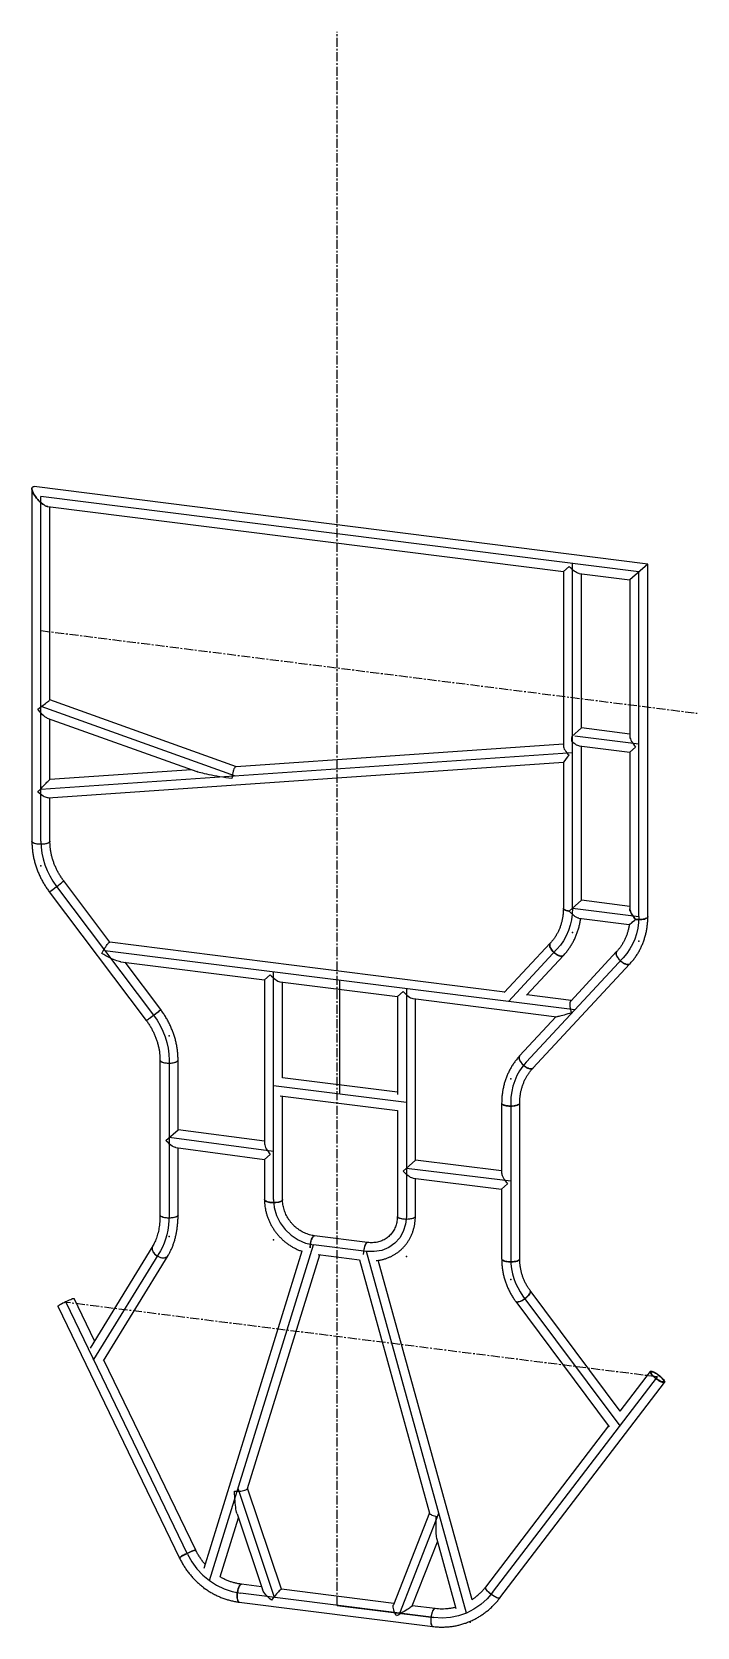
# Paper-space layout '_Dimetric' of a CAD drawing. Header units: millimetres. Extents: x -430 to 507, y -31 to 2216.
import ezdxf

# ---------------------------------------------------------------- set-up
doc = ezdxf.new("R2010")
doc.units = ezdxf.units.MM
doc.header["$PDSIZE"] = -1
doc.linetypes.add('CENTERX2', pattern=[20.32, 12.7, -2.54, 2.54, -2.54])

psp = doc.layouts.new('_Dimetric')

# ---------------------------------------------------------------- linework, layer by layer
at = {"color": 7, "linetype": 'CENTERX2'}
for p, q in [((0, 0), (0, 2215.7)), ((-417.2, 1372.7), (506.8, 1256.3)), ((450.9, 321.7), (-381.8, 426.6))]:
    psp.add_line(p, q, dxfattribs=at)
at = {"color": 7, "linetype": 'Continuous', "lineweight": 25}
for p, q in [((-429.9, 1572.5), (-429.9, 1075.9)), ((437.4, 1466.4), (-426.7, 1575.3)), ((-407.6, 1547.3), (318.5, 1455.8)), ((-404.5, 1275.1), (-404.5, 1546.9)), ((326.7, 1463), (318.5, 1455.8)), ((437.4, 1466.4), (412, 1444)), ((437.4, 969.8), (437.4, 1466.4)), ((318.5, 1455.8), (318.5, 1210.2)), ((340.7, 1453), (412, 1444)), ((343.9, 1235.5), (343.9, 1452.6)), ((412, 1444), (412, 1223.7)), ((-141.9, 1181), (-404.5, 1275.1)), ((-408.2, 1249.5), (-197.7, 1174)), ((-404.5, 1162.9), (-404.5, 1248.1)), ((330.2, 1223.5), (343.9, 1235.5)), ((412, 1226.9), (343.9, 1235.5)), ((318.5, 1212.8), (-142.2, 1181)), ((340.7, 1210.3), (412, 1201.3)), ((343.9, 992.8), (343.9, 1209.9)), ((420.2, 1208.6), (412, 1201.3)), ((412, 1201.3), (412, 981)), ((-407.1, 1137.2), (318.5, 1187.4)), ((-205, 1176.7), (-404.5, 1162.9)), ((318.5, 1187.4), (318.5, 981.6)), ((-404.5, 1075.9), (-404.5, 1137.4)), ((-320.1, 933.8), (-385.1, 1020.2)), ((-405.4, 1004.9), (-268.8, 823.6)), ((326.7, 977.6), (343.9, 992.8)), ((412, 984.2), (343.9, 992.8)), ((340.1, 967.7), (411.3, 958.7)), ((236.1, 863.7), (-320.2, 933.8)), ((300, 932.4), (235.2, 862.8)), ((-304.7, 906.3), (-102.4, 880.8)), ((-248.5, 838.9), (-298.7, 905.5)), ((266.6, 859.2), (318.6, 915.1)), ((275.5, 756.4), (412.1, 903.3)), ((393.5, 920.6), (328.8, 851)), ((-102.4, 880.8), (-94.2, 888)), ((-102.4, 880.8), (-102.4, 650.3)), ((-80.1, 878), (84.7, 857.2)), ((-77, 742.9), (-77, 877.6)), ((84.7, 857.2), (92.9, 864.4)), ((84.7, 857.2), (84.7, 719.3)), ((106.9, 854.4), (309.1, 828.9)), ((110.1, 626.7), (110.1, 854)), ((329.7, 851.9), (267.2, 859.8)), ((308.3, 829), (256.9, 773.7)), ((-249.5, 767.9), (-249.5, 549.6)), ((-224.1, 669.8), (-224.1, 767.9)), ((84.7, 722.5), (-77, 742.9)), ((-80.1, 717.7), (84.7, 696.9)), ((-77, 571.4), (-77, 717.3)), ((84.7, 696.9), (84.7, 547.8)), ((231.6, 707.2), (231.6, 608.7)), ((257, 487.9), (257, 707.2)), ((-241.3, 654.8), (-224.1, 669.8)), ((-102.4, 653.6), (-224.1, 669.8)), ((-227.3, 644.6), (-102.4, 627.9)), ((-224.1, 549.6), (-224.1, 644.2)), ((-102.4, 627.9), (-94.2, 635.1)), ((-102.4, 627.9), (-102.4, 571.4)), ((110.1, 626.7), (92.9, 611.5)), ((231.6, 611.9), (110.1, 626.7)), ((106.9, 601.5), (231.6, 586.3)), ((110.1, 547.8), (110.1, 601.1)), ((239.8, 593.6), (231.6, 586.3)), ((231.6, 586.3), (231.6, 487.9)), ((42.9, 510.9), (-32, 520.4)), ((-259.8, 506.1), (-347.8, 362.3)), ((-49.7, 498.6), (-187.9, 51.8)), ((-329, 344.4), (-238.1, 492.8)), ((-238.9, 491.8), (-238.1, 492.8)), ((-126.4, 164.6), (-24.6, 493.8)), ((-26.9, 494.1), (31.3, 486.8)), ((31.3, 486.8), (129.9, 130)), ((190, 8), (57.9, 486)), ((-341.5, 372.5), (-370.4, 432.1)), ((251.4, 428), (383, 251.6)), ((398.3, 273.6), (271.8, 443.2)), ((-393.2, 421.1), (-222, 66.7)), ((-199.1, 77.7), (-328.4, 345.3)), ((440.8, 329.4), (398.2, 273.7)), ((229, 10.4), (461, 314)), ((382.2, 252.7), (208.8, 25.8)), ((-78.6, 22.7), (-126.3, 165)), ((-164.9, 40), (-139.1, 123.4)), ((-141, 129), (-105.2, 22.3)), ((129.8, 130.5), (79.1, 0.8)), ((140.1, 93.1), (167.1, -4.5)), ((105.8, -0.6), (141.1, 89.6)), ((-106.5, 26.2), (-134.7, 29.8)), ((79.9, 2.7), (-78.6, 22.7)), ((-137.9, 4.6), (134.7, -29.8)), ((137.9, -4.6), (105.8, -0.5))]:
    psp.add_line(p, q, dxfattribs=at)
at = {"color": 7, "linetype": 'Continuous'}
for p, q in [((-417.2, 1075.9), (-417.2, 1561.3)), ((424.7, 1455.2), (-417.2, 1561.3)), ((331.2, 981.6), (331.2, 1467)), ((424.7, 969.8), (424.7, 1455.2)), ((-417.2, 1266.2), (-143.7, 1168.2)), ((424.7, 1212.5), (334.5, 1223.9)), ((-417.2, 1149.3), (331.2, 1201)), ((-395.3, 1012.5), (-258.7, 831.2)), ((331.2, 981.6), (424.7, 969.8)), ((334.5, 838.5), (-327, 921.9)), ((241, 850.3), (309.3, 923.8)), ((402.8, 912), (266.2, 765.1)), ((-89.7, 571.4), (-89.7, 892)), ((3.9, 719.9), (3.8, 880.2)), ((97.4, 868.4), (97.4, 547.8)), ((-236.8, 767.9), (-236.8, 549.6)), ((97.4, 708.1), (-89.7, 731.7)), ((244.3, 707.2), (244.3, 487.9)), ((-89.7, 639), (-236.8, 658.7)), ((97.4, 615.5), (244.3, 597.6)), ((-248.9, 499.4), (-342.9, 346)), ((-179.8, 34.8), (-33.5, 507.8)), ((41.3, 498.3), (-33.5, 507.8)), ((182, -10.8), (41.3, 498.3)), ((261.6, 435.6), (398.1, 252.6)), ((-210.6, 72.2), (-381.8, 426.6)), ((218.9, 18.1), (450.9, 321.7)), ((-88.1, 11.1), (-139.6, 164.8)), ((88.1, -11.1), (143.2, 129.8)), ((136.3, -17.2), (-136.3, 17.2)), ((0, 0), (136.3, -17.2))]:
    psp.add_line(p, q, dxfattribs=at)
at = {"color": 7, "linetype": 'Continuous', "lineweight": 25, "flags": 128}
for points in [[(-407.6, 1547.3), (-408.2, 1547.4), (-409.6, 1547.8), (-411.1, 1548.5), (-412.8, 1549.5), (-414.5, 1550.7), (-416.3, 1552.1), (-418.1, 1553.7), (-419.9, 1555.4), (-421.6, 1557.3), (-423.3, 1559.3), (-424.8, 1561.3), (-426.2, 1563.3), (-427.4, 1565.2), (-428.3, 1567.1), (-429.1, 1568.9), (-429.6, 1570.5), (-429.8, 1571.9), (-429.8, 1573.1), (-429.6, 1574), (-429, 1574.7), (-428.3, 1575.2), (-427.3, 1575.3), (-426.7, 1575.3)], [(-429, 1574.7), (-429.6, 1574), (-429.8, 1573.1), (-429.8, 1571.9), (-429.6, 1570.5), (-429.1, 1568.9), (-428.3, 1567.1), (-427.4, 1565.2), (-426.2, 1563.3), (-424.8, 1561.3), (-423.3, 1559.3), (-421.6, 1557.3), (-419.9, 1555.4), (-418.1, 1553.7), (-416.3, 1552.1), (-414.5, 1550.7), (-412.8, 1549.5), (-411.1, 1548.5), (-409.6, 1547.8), (-408.2, 1547.4), (-407.6, 1547.3)], [(340.7, 1453), (340.1, 1453.1), (338.7, 1453.5), (337.2, 1454.2), (335.6, 1455.2), (333.8, 1456.4), (332, 1457.8), (330.2, 1459.4), (328.4, 1461.2), (326.7, 1463)], [(-421.6, 1262.2), (-419.8, 1263.5), (-417.9, 1264.8), (-416, 1266.1), (-414.2, 1267.4), (-412.4, 1268.7), (-410.7, 1270), (-409.1, 1271.2), (-407.7, 1272.2), (-406.6, 1273.1), (-405.6, 1273.9), (-405, 1274.5), (-404.6, 1274.9), (-404.5, 1275.1)], [(-408.2, 1249.5), (-408.7, 1249.7), (-410, 1250.4), (-411.5, 1251.4), (-413.1, 1252.7), (-414.8, 1254.2), (-416.5, 1256), (-418.3, 1257.9), (-420, 1260), (-421.6, 1262.2)], [(340.7, 1210.3), (340.1, 1210.4), (338.7, 1210.8), (337.2, 1211.5), (335.6, 1212.5), (333.8, 1213.7), (332, 1215.1), (330.2, 1216.7)], [(412, 1223.7), (412, 1223.1), (412.3, 1221.7), (412.8, 1220.1), (413.5, 1218.3), (414.5, 1216.5), (415.7, 1214.5), (417.1, 1212.5), (418.6, 1210.5), (420.2, 1208.6)], [(318.5, 1210.2), (318.5, 1210.1), (318.6, 1208.9), (319.1, 1207.4), (319.8, 1205.8), (320.8, 1204.1), (322, 1202.3), (323.4, 1200.5), (325, 1198.8), (326.7, 1197)], [(-148.2, 1164.2), (-152.6, 1164.9), (-156.9, 1165.5), (-161.1, 1166.2), (-165.3, 1166.9), (-169.3, 1167.6), (-173.1, 1168.3), (-176.8, 1169), (-180.3, 1169.7), (-183.6, 1170.4), (-186.7, 1171), (-189.4, 1171.7), (-192, 1172.3), (-194.2, 1172.9), (-196.2, 1173.5), (-197.7, 1174)], [(-142.2, 1181), (-142.4, 1181), (-143.1, 1180.7), (-143.9, 1180), (-144.6, 1179), (-145.3, 1177.8), (-146, 1176.2), (-146.6, 1174.5), (-147.1, 1172.5), (-147.6, 1170.5), (-147.9, 1168.4), (-148.1, 1166.3), (-148.2, 1164.2)], [(-421.6, 1145.3), (-420, 1147.1), (-418.3, 1149), (-416.5, 1150.8), (-414.8, 1152.7), (-413.1, 1154.4), (-411.5, 1156.1), (-410, 1157.6), (-408.7, 1159), (-407.5, 1160.2), (-406.4, 1161.2), (-405.6, 1162), (-405, 1162.5), (-404.6, 1162.8), (-404.5, 1162.9)], [(-407.1, 1137.2), (-407.7, 1137.2), (-409.1, 1137.4), (-410.7, 1137.9), (-412.4, 1138.6), (-414.2, 1139.6), (-416, 1140.8), (-417.9, 1142.1), (-419.8, 1143.7), (-421.6, 1145.3)], [(-404.5, 1075.9), (-404.5, 1075.4), (-404.9, 1074.7), (-405.7, 1074.1), (-406.8, 1073.4), (-408.2, 1072.9), (-409.8, 1072.4), (-411.7, 1072.1), (-413.7, 1071.8), (-415.8, 1071.7), (-418, 1071.7), (-420.1, 1071.8), (-422.1, 1072), (-424, 1072.3), (-425.7, 1072.8), (-427.2, 1073.3), (-428.4, 1073.9), (-429.2, 1074.6), (-429.7, 1075.3), (-429.9, 1075.9)], [(-405.3, 1074.4), (-406.2, 1073.7), (-407.4, 1073.1), (-409, 1072.6), (-410.7, 1072.2), (-412.7, 1071.9), (-414.7, 1071.7), (-416.9, 1071.6), (-419, 1071.7), (-421.1, 1071.9), (-423.1, 1072.1), (-424.9, 1072.5), (-426.5, 1073), (-427.8, 1073.6), (-428.8, 1074.2), (-429.5, 1074.9), (-429.8, 1075.6), (-429.9, 1075.9)], [(-405.4, 1004.9), (-405.4, 1004.9), (-405.2, 1004.9), (-404.7, 1005.2), (-403.9, 1005.7), (-402.8, 1006.4), (-401.6, 1007.3), (-400.1, 1008.3), (-398.6, 1009.4), (-396.9, 1010.7), (-395.2, 1011.9), (-393.5, 1013.2), (-391.8, 1014.5), (-390.2, 1015.7), (-388.8, 1016.9), (-387.6, 1017.9), (-386.6, 1018.7), (-385.8, 1019.4), (-385.3, 1019.9), (-385.1, 1020.1), (-385.1, 1020.2)], [(-405.4, 1004.9), (-405.3, 1004.9), (-404.9, 1005), (-404.3, 1005.4), (-403.4, 1006), (-402.2, 1006.8), (-400.9, 1007.8), (-399.4, 1008.8), (-397.7, 1010), (-396, 1011.3), (-394.3, 1012.6), (-392.6, 1013.9), (-391, 1015.1), (-389.5, 1016.3), (-388.2, 1017.4), (-387.1, 1018.3), (-386.2, 1019.1)], [(326.7, 977.6), (325.2, 977.9), (323.4, 978.2), (321.8, 978.7), (320.5, 979.3), (319.5, 979.9), (318.8, 980.6), (318.5, 981.3), (318.5, 981.6)], [(318.5, 981.6), (318.6, 981), (319.1, 980.3), (320, 979.6), (321.1, 979), (322.6, 978.5), (324.3, 978), (326.2, 977.7), (326.7, 977.6)], [(412, 981), (412, 980.4), (412.3, 979), (412.8, 977.4), (413.5, 975.6), (414.5, 973.8), (415.7, 971.8), (417.1, 969.8), (418.6, 967.8), (420.2, 965.9)], [(420.2, 965.9), (418.6, 967.8), (417.1, 969.8), (415.7, 971.8), (414.5, 973.8), (413.5, 975.6), (412.8, 977.4), (412.3, 979), (412, 980.4), (412, 981)], [(437.4, 969.8), (437.4, 969.8), (437.2, 969), (436.6, 968.3), (435.6, 967.7), (434.3, 967.1), (432.8, 966.5), (430.9, 966.1), (428.9, 965.8), (426.8, 965.6), (424.6, 965.6), (422.4, 965.7), (420.2, 965.9)], [(420.2, 965.9), (422.4, 965.7), (424.6, 965.6), (426.8, 965.6), (428.9, 965.8), (430.9, 966.1), (432.8, 966.5), (434.3, 967.1), (435.6, 967.7), (436.6, 968.3), (437.2, 969), (437.4, 969.8), (437.4, 969.8)], [(-331.5, 917.9), (-330.5, 919.8), (-329.4, 921.8), (-328.3, 923.7), (-327.1, 925.7), (-325.9, 927.5), (-324.8, 929.1), (-323.7, 930.6), (-322.7, 931.8), (-321.8, 932.8), (-321.1, 933.4), (-320.5, 933.8), (-320.2, 933.8)], [(318.6, 915.1), (318.4, 914.9), (317.5, 914.4), (316.4, 914.1), (315, 914.1), (313.6, 914.4), (311.9, 914.9), (310.2, 915.7), (308.5, 916.8), (306.8, 918), (305.2, 919.4), (303.7, 920.9), (302.3, 922.6), (301.2, 924.2), (300.3, 925.8), (299.6, 927.4), (299.2, 928.9), (299.2, 930.2), (299.4, 931.3), (299.8, 932.2), (300, 932.4)], [(300, 932.4), (299.6, 931.8), (299.2, 930.8), (299.2, 929.5), (299.4, 928.1), (299.9, 926.6), (300.7, 925), (301.7, 923.4), (303, 921.7), (304.4, 920.2), (306, 918.7), (307.7, 917.4), (309.4, 916.2), (311.1, 915.3), (312.8, 914.6), (314.3, 914.2), (315.7, 914.1), (317, 914.2), (318, 914.6), (318.6, 915.1)], [(-304.7, 906.3), (-305, 906.3), (-306.6, 906.6), (-308.4, 907.1), (-310.5, 907.7), (-312.7, 908.5), (-315.1, 909.5), (-317.7, 910.6), (-320.3, 911.9), (-323.1, 913.3), (-325.9, 914.7), (-328.7, 916.3), (-331.5, 917.9)], [(393.5, 920.6), (393.1, 920), (392.8, 919), (392.7, 917.8), (392.9, 916.4), (393.5, 914.8), (394.2, 913.2), (395.3, 911.6), (396.5, 910), (398, 908.4), (399.5, 906.9), (401.2, 905.6), (402.9, 904.5), (404.6, 903.5), (406.3, 902.8), (407.9, 902.4), (409.3, 902.3), (410.5, 902.4), (411.5, 902.8), (412.1, 903.3)], [(412.1, 903.3), (411.9, 903.1), (411, 902.6), (409.9, 902.3), (408.6, 902.3), (407.1, 902.6), (405.5, 903.2), (403.8, 904), (402.1, 905), (400.4, 906.2), (398.7, 907.6), (397.2, 909.2), (395.9, 910.8), (394.7, 912.4), (393.8, 914), (393.2, 915.6), (392.8, 917.1), (392.7, 918.4), (392.9, 919.5), (393.4, 920.4), (393.5, 920.6)], [(-94.2, 888), (-92.4, 886.1), (-90.6, 884.4), (-88.8, 882.8), (-87, 881.4), (-85.3, 880.2), (-83.6, 879.2), (-82.1, 878.5), (-80.7, 878.1), (-80.1, 878)], [(92.9, 864.4), (94.7, 862.6), (96.5, 860.8), (98.3, 859.2), (100.1, 857.8), (101.8, 856.6), (103.4, 855.6), (105, 854.9), (106.4, 854.5), (106.9, 854.4)], [(-248.5, 838.9), (-248.5, 838.8), (-248.7, 838.5), (-249.2, 838.1), (-250, 837.4), (-251, 836.6), (-252.2, 835.5), (-253.6, 834.4), (-255.2, 833.2), (-256.9, 831.9), (-258.6, 830.6), (-260.3, 829.3), (-262, 828.1), (-263.5, 827), (-265, 826), (-266.2, 825.1), (-267.3, 824.4), (-268, 823.9), (-268.6, 823.6), (-268.8, 823.6), (-268.8, 823.6)], [(-249.6, 837.8), (-250.4, 837), (-251.6, 836.1), (-252.9, 835), (-254.4, 833.8), (-256, 832.6), (-257.7, 831.3), (-259.4, 830), (-261.1, 828.7), (-262.8, 827.5), (-264.3, 826.5), (-265.6, 825.5), (-266.8, 824.7), (-267.7, 824.1), (-268.3, 823.7), (-268.7, 823.6), (-268.8, 823.6)], [(330, 834.6), (327.3, 833.6), (324.7, 832.8), (322.1, 832), (319.8, 831.3), (317.5, 830.6), (315.5, 830.1), (313.7, 829.6), (312.2, 829.3), (310.9, 829), (309.9, 828.9), (309.2, 828.9), (309.1, 828.9)], [(328.8, 851), (328.6, 850.8), (328.1, 849.8), (327.7, 848.5), (327.4, 847), (327.4, 845.2), (327.6, 843.2), (327.9, 841.1), (328.5, 838.9), (329.2, 836.7), (330, 834.6)], [(-249.5, 767.9), (-249.5, 767.8), (-249.2, 767), (-248.7, 766.4), (-247.7, 765.7), (-246.5, 765.1), (-245, 764.6), (-243.2, 764.2), (-241.3, 763.9)], [(-249.5, 767.8), (-249.4, 767.4), (-249, 766.7), (-248.2, 766), (-247.1, 765.4), (-245.8, 764.9), (-244.1, 764.4), (-242.3, 764), (-240.2, 763.8), (-238.1, 763.6), (-236, 763.6), (-233.8, 763.7), (-231.8, 764), (-229.9, 764.3), (-228.2, 764.7), (-226.7, 765.3), (-225.6, 765.9), (-224.7, 766.5), (-224.2, 767.2), (-224.1, 767.9)], [(-241.3, 763.9), (-239.2, 763.7), (-237, 763.6), (-234.9, 763.7), (-232.8, 763.8), (-230.8, 764.1), (-229, 764.5), (-227.4, 765), (-226.1, 765.6), (-225.1, 766.2), (-224.4, 766.9), (-224.1, 767.6), (-224.1, 767.9)], [(275.5, 756.4), (275.3, 756.2), (274.4, 755.7), (273.3, 755.4), (272, 755.4), (270.5, 755.7), (268.9, 756.3), (267.2, 757.1), (265.4, 758.1), (263.7, 759.3), (262.1, 760.8), (260.6, 762.3), (259.3, 763.9), (258.1, 765.5), (257.2, 767.2), (256.5, 768.7), (256.2, 770.2), (256.1, 771.5), (256.3, 772.6), (256.8, 773.6), (256.9, 773.7)], [(256.9, 773.7), (256.5, 773.1), (256.1, 772.1), (256.1, 770.9), (256.3, 769.5), (256.8, 768), (257.6, 766.3), (258.7, 764.7), (259.9, 763.1), (261.3, 761.5), (262.9, 760), (264.6, 758.7), (266.3, 757.6), (268, 756.6), (269.7, 756), (271.2, 755.5), (272.7, 755.4), (273.9, 755.5), (274.9, 755.9), (275.5, 756.4)], [(257, 707.2), (256.9, 706.6), (256.4, 705.9), (255.6, 705.3), (254.4, 704.6), (252.9, 704.1), (251.2, 703.7), (249.3, 703.3), (247.3, 703.1), (245.1, 703), (243, 703), (240.9, 703.2), (238.9, 703.4), (237, 703.8), (235.4, 704.2), (234, 704.8), (232.9, 705.4), (232.1, 706.1), (231.7, 706.8), (231.6, 707.2)], [(231.6, 707.2), (231.6, 707.1), (231.9, 706.4), (232.5, 705.7), (233.4, 705.1), (234.6, 704.5), (236.1, 704), (237.9, 703.6), (239.8, 703.3)], [(239.8, 703.3), (241.9, 703.1), (244.1, 703), (246.2, 703.1), (248.3, 703.2), (250.3, 703.5), (252.1, 703.9), (253.7, 704.4), (255, 704.9), (256, 705.6), (256.7, 706.3), (257, 707), (257, 707.2)], [(-227.3, 644.6), (-227.8, 644.7), (-229.2, 645.2), (-230.7, 645.9), (-232.4, 646.8), (-234.1, 648.1), (-235.9, 649.5), (-237.7, 651.1), (-239.5, 652.9), (-241.3, 654.8)], [(-102.4, 650.3), (-102.3, 649.7), (-102.1, 648.3), (-101.6, 646.7), (-100.8, 644.9), (-99.9, 643), (-98.7, 641.1), (-97.3, 639.1), (-95.8, 637), (-94.2, 635.1)], [(106.9, 601.5), (106.4, 601.6), (105, 602), (103.4, 602.7), (101.8, 603.7), (100.1, 604.9), (98.3, 606.3), (96.5, 607.9), (94.7, 609.6), (92.9, 611.5)], [(231.6, 608.7), (231.7, 608.1), (231.9, 606.7), (232.4, 605.1), (233.2, 603.4), (234.1, 601.5), (235.3, 599.5), (236.7, 597.6), (238.2, 595.6), (239.8, 593.6)], [(-102.4, 571.4), (-102.2, 570.8), (-101.7, 570.1), (-100.9, 569.4), (-99.7, 568.8), (-98.3, 568.3), (-96.6, 567.9), (-94.7, 567.5), (-92.6, 567.3), (-90.5, 567.2), (-88.3, 567.2), (-86.2, 567.3), (-84.2, 567.6), (-82.3, 568), (-80.7, 568.4), (-79.3, 569), (-78.2, 569.6), (-77.5, 570.3), (-77, 571), (-77, 571.4)], [(-77, 571.4), (-77.1, 570.8), (-77.6, 570.1), (-78.5, 569.4), (-79.6, 568.8), (-81.1, 568.3), (-82.8, 567.9), (-84.7, 567.5), (-86.7, 567.3), (-88.9, 567.2), (-91, 567.2), (-93.1, 567.3), (-95.2, 567.6), (-97, 568), (-98.7, 568.4), (-100, 569), (-101.1, 569.6), (-101.9, 570.3), (-102.3, 571), (-102.4, 571.4)], [(-241.3, 545.6), (-243.2, 545.9), (-245, 546.4), (-246.5, 546.9), (-247.7, 547.5), (-248.7, 548.1), (-249.2, 548.8), (-249.5, 549.5), (-249.5, 549.6)], [(-224.1, 549.6), (-224.2, 549), (-224.7, 548.3), (-225.6, 547.6), (-226.7, 547), (-228.2, 546.5), (-229.9, 546), (-231.8, 545.7), (-233.8, 545.5), (-236, 545.4), (-238.1, 545.4), (-240.2, 545.5), (-242.3, 545.8), (-244.1, 546.1), (-245.8, 546.6), (-247.1, 547.2), (-248.2, 547.8), (-249, 548.4), (-249.4, 549.1), (-249.5, 549.6)], [(-224.1, 549.6), (-224.1, 549.3), (-224.4, 548.6), (-225.1, 547.9), (-226.1, 547.3), (-227.4, 546.7), (-229, 546.2), (-230.8, 545.9), (-232.8, 545.6), (-234.9, 545.4), (-237, 545.4), (-239.2, 545.4), (-241.3, 545.6)], [(92.9, 543.9), (91, 544.2), (89.2, 544.6), (87.7, 545.1), (86.5, 545.7), (85.5, 546.4), (84.9, 547), (84.7, 547.8), (84.7, 547.8)], [(110.1, 547.8), (110, 547.2), (109.5, 546.5), (108.6, 545.9), (107.5, 545.3), (106, 544.7), (104.3, 544.3), (102.4, 543.9), (100.3, 543.7), (98.2, 543.6), (96.1, 543.6), (93.9, 543.8), (91.9, 544), (90.1, 544.4), (88.4, 544.9), (87, 545.4), (86, 546), (85.2, 546.7), (84.8, 547.4), (84.7, 547.8)], [(110.1, 547.8), (110.1, 547.6), (109.8, 546.9), (109.1, 546.2), (108.1, 545.5), (106.8, 545), (105.2, 544.5), (103.4, 544.1), (101.4, 543.8), (99.3, 543.7), (97.1, 543.6), (95, 543.7), (92.9, 543.9)], [(-38, 503.7), (-38, 505.4), (-37.8, 507.5), (-37.6, 509.6), (-37.2, 511.7), (-36.7, 513.7), (-36.1, 515.5), (-35.4, 517.1), (-34.7, 518.4), (-33.9, 519.4), (-33.2, 520), (-32.4, 520.4), (-32, 520.4)], [(-33.5, 519.7), (-34.3, 518.9), (-35, 517.7), (-35.7, 516.3), (-36.4, 514.6), (-36.9, 512.7), (-37.4, 510.7), (-37.7, 508.6), (-37.9, 506.4), (-38, 504.3), (-38, 503.7)], [(-259.8, 506.1), (-259.9, 505.9), (-260.5, 504.5), (-260.7, 503), (-260.6, 501.4), (-260.2, 499.7), (-259.4, 498), (-258.3, 496.3), (-257, 494.8), (-255.4, 493.4), (-253.7, 492.1), (-251.8, 491.1), (-249.8, 490.3), (-247.8, 489.7), (-245.9, 489.5), (-244, 489.5), (-242.3, 489.8), (-240.7, 490.4), (-239.4, 491.3), (-238.4, 492.4), (-238.1, 492.8)], [(-259.8, 506.1), (-260.2, 505.2), (-260.6, 503.8), (-260.7, 502.2), (-260.4, 500.5), (-259.8, 498.8), (-258.9, 497.2), (-257.7, 495.5), (-256.2, 494.1), (-254.6, 492.7), (-252.8, 491.6), (-250.8, 490.6), (-248.8, 490), (-246.9, 489.6), (-244.9, 489.5), (-243.1, 489.6), (-241.5, 490.1), (-240.1, 490.8), (-238.9, 491.8)], [(42.9, 510.9), (42.6, 511), (41.9, 510.7), (41.1, 510.1), (40.3, 509.2), (39.6, 508), (38.9, 506.5), (38.3, 504.7), (37.8, 502.8), (37.4, 500.7), (37.1, 498.6), (36.9, 496.5), (36.8, 494.4)], [(41.3, 510.3), (40.5, 509.5), (39.8, 508.3), (39.1, 506.9), (38.5, 505.2), (37.9, 503.3), (37.5, 501.3), (37.1, 499.1), (36.9, 497), (36.8, 494.9), (36.8, 494.3)], [(257, 487.9), (256.9, 487.3), (256.4, 486.6), (255.6, 485.9), (254.4, 485.3), (252.9, 484.8), (251.2, 484.3), (249.3, 484), (247.3, 483.8), (245.1, 483.7), (243, 483.7), (240.9, 483.8), (238.9, 484.1), (237, 484.4), (235.4, 484.9), (234, 485.5), (232.9, 486.1), (232.1, 486.8), (231.7, 487.5), (231.6, 487.9)], [(231.6, 487.9), (231.8, 487.3), (232.3, 486.6), (233.1, 485.9), (234.3, 485.3), (235.7, 484.8), (237.4, 484.3), (239.3, 484), (241.4, 483.8), (243.5, 483.7), (245.7, 483.7), (247.8, 483.8), (249.8, 484.1), (251.7, 484.4), (253.3, 484.9), (254.7, 485.5), (255.8, 486.1), (256.6, 486.7), (257, 487.5), (257, 487.9)], [(-393.2, 421.1), (-393.3, 421.1), (-393.1, 421.4), (-392.7, 421.9), (-391.9, 422.5), (-390.9, 423.2), (-389.6, 424), (-388, 424.8), (-386.3, 425.8), (-384.5, 426.7), (-382.6, 427.7), (-380.6, 428.6), (-378.7, 429.5), (-376.9, 430.3), (-375.2, 430.9), (-373.7, 431.5), (-372.5, 431.9), (-371.5, 432.2), (-370.8, 432.3), (-370.4, 432.2), (-370.4, 432.1)], [(251.4, 428), (252, 427.5), (252.9, 427.2), (254, 427.1), (255.4, 427.3), (256.9, 427.8), (258.6, 428.4), (260.3, 429.3), (262.1, 430.4), (263.9, 431.6), (265.6, 432.9), (267.2, 434.3), (268.6, 435.7), (269.8, 437.1), (270.8, 438.5), (271.6, 439.8), (272, 441), (272.1, 442), (272, 442.8), (271.8, 443.2)], [(271.8, 440.4), (271.2, 439.2), (270.4, 437.8), (269.3, 436.4), (267.9, 435), (266.4, 433.6), (264.8, 432.2), (263, 430.9), (261.2, 429.8), (259.4, 428.9), (257.7, 428.1), (256.1, 427.5), (254.7, 427.2), (253.4, 427.1), (252.4, 427.3), (251.7, 427.7), (251.4, 428)], [(460.7, 313.8), (460.1, 313.6), (459.2, 313.6), (458, 313.9), (456.7, 314.3), (455.2, 315), (453.5, 315.9), (451.8, 317), (450.1, 318.2), (448.4, 319.5), (446.7, 320.8), (445.2, 322.2), (443.8, 323.6), (442.6, 324.9), (441.7, 326.1), (441.1, 327.2), (440.7, 328.1), (440.6, 328.9), (440.8, 329.4), (441.3, 329.8), (442.1, 329.8), (443.1, 329.7), (444.4, 329.3), (445.8, 328.7), (447.4, 327.9), (449.1, 327), (450.8, 325.8), (452.5, 324.6), (454.2, 323.2), (455.8, 321.9), (457.3, 320.5), (458.6, 319.2), (459.6, 317.9), (460.4, 316.7), (460.9, 315.7), (461.2, 314.9), (461.1, 314.2), (460.7, 313.8)], [(459.5, 314.8), (458.9, 314.6), (458, 314.6), (457, 314.9), (455.7, 315.4), (454.2, 316.1), (452.7, 317), (451.1, 318), (449.5, 319.1), (447.9, 320.4), (446.4, 321.6), (445.1, 322.9), (444, 324.1), (443.1, 325.3), (442.4, 326.3), (442, 327.2), (441.9, 327.9), (442.1, 328.4), (442.5, 328.7), (443.3, 328.8), (444.2, 328.7), (445.4, 328.3), (446.8, 327.7), (448.3, 326.9), (449.9, 325.9), (451.5, 324.8), (453.1, 323.7), (454.6, 322.4), (456, 321.1), (457.2, 319.9), (458.3, 318.7), (459.1, 317.6), (459.6, 316.6), (459.8, 315.8), (459.8, 315.2), (459.5, 314.8)], [(-144.5, 161), (-142.4, 160.8), (-140.2, 160.7), (-138, 160.8), (-135.9, 160.9), (-133.8, 161.2), (-131.9, 161.6), (-130.2, 162), (-128.8, 162.6), (-127.7, 163.1), (-126.9, 163.8), (-126.4, 164.5), (-126.4, 164.6)], [(-141, 129), (-141.2, 129.7), (-141.7, 131.4), (-142.1, 133.4), (-142.5, 135.6), (-142.8, 138.1), (-143.2, 140.9), (-143.5, 143.8), (-143.8, 147), (-144, 150.3), (-144.2, 153.8), (-144.4, 157.3), (-144.5, 161)], [(129.9, 130), (130, 130), (130.3, 129.2), (131.1, 128.5), (132.2, 127.8), (133.5, 127.2), (135.2, 126.7), (137, 126.2), (139.1, 125.8)], [(139.1, 125.8), (138.9, 122.2), (138.8, 118.7), (138.8, 115.2), (138.8, 111.9), (138.8, 108.8), (138.9, 105.8), (139, 103.1), (139.1, 100.6), (139.3, 98.3), (139.5, 96.4), (139.8, 94.7), (140.1, 93.4), (140.1, 93.1)], [(-222, 66.7), (-222, 66.7), (-221.9, 67), (-221.5, 67.5), (-220.7, 68), (-219.7, 68.8), (-218.3, 69.6), (-216.8, 70.4), (-215.1, 71.4), (-213.3, 72.3), (-211.3, 73.3), (-209.4, 74.2), (-207.5, 75.1), (-205.7, 75.8), (-204, 76.5), (-202.5, 77.1), (-201.2, 77.5), (-200.3, 77.7), (-199.6, 77.8), (-199.2, 77.8), (-199.1, 77.7)], [(-200.7, 77.6), (-201.8, 77.3), (-203.2, 76.8), (-204.8, 76.2), (-206.6, 75.5), (-208.4, 74.6), (-210.4, 73.7), (-212.3, 72.8), (-214.2, 71.9), (-216, 70.9), (-217.6, 70), (-219, 69.1), (-220.2, 68.4), (-221.1, 67.7), (-221.7, 67.2), (-222, 66.8), (-222, 66.7)], [(-137.9, 4.6), (-138.5, 4.8), (-139.1, 5.4), (-139.7, 6.3), (-140.1, 7.5), (-140.5, 9), (-140.7, 10.8), (-140.8, 12.7), (-140.7, 14.8), (-140.6, 16.9), (-140.3, 19), (-139.9, 21.1), (-139.4, 23.1), (-138.8, 24.9), (-138.1, 26.5), (-137.4, 27.8), (-136.7, 28.8), (-135.9, 29.4), (-135.2, 29.8), (-134.7, 29.8)], [(-136.3, 29.1), (-137.1, 28.3), (-137.8, 27.1), (-138.5, 25.7), (-139.1, 24), (-139.7, 22.1), (-140.1, 20.1), (-140.5, 18), (-140.7, 15.8), (-140.8, 13.7), (-140.7, 11.7), (-140.6, 9.9), (-140.3, 8.2), (-139.9, 6.9), (-139.4, 5.8), (-138.8, 5), (-138.1, 4.6), (-137.9, 4.6)], [(-78.6, 22.7), (-78.7, 22.7), (-79.1, 22.5), (-79.7, 22.1), (-80.5, 21.3), (-81.5, 20.4), (-82.6, 19.2), (-83.9, 17.8), (-85.3, 16.2), (-86.8, 14.5), (-88.3, 12.7), (-89.7, 10.9), (-91.2, 9.1), (-92.6, 7.3)], [(229, 10.4), (229, 10.4), (228.5, 10), (227.7, 9.9), (226.7, 10.1), (225.4, 10.5), (224, 11.1), (222.4, 11.9), (220.7, 12.8), (219, 14), (217.2, 15.2), (215.6, 16.5), (214, 17.9), (212.5, 19.3), (211.2, 20.6), (210.2, 21.9), (209.4, 23.1), (208.9, 24.1), (208.6, 24.9), (208.7, 25.6), (208.8, 25.8)], [(229, 10.4), (228.8, 10.2), (228.1, 10), (227.2, 10), (226.1, 10.3), (224.7, 10.7), (223.2, 11.4), (221.6, 12.3), (219.9, 13.4), (218.1, 14.6), (216.4, 15.9), (214.7, 17.2), (213.2, 18.6), (211.8, 20), (210.7, 21.3), (209.8, 22.5), (209.1, 23.6), (208.7, 24.5), (208.6, 25.3), (208.8, 25.8)], [(-92.6, 7.3), (-94.7, 9.2), (-96.8, 11.1), (-98.7, 13), (-100.4, 14.9), (-101.9, 16.7), (-103.2, 18.4), (-104.2, 20), (-104.9, 21.5), (-105.2, 22.3)], [(83.6, -14.9), (82.4, -12.8), (81.3, -10.7), (80.4, -8.5), (79.6, -6.5), (79.1, -4.5), (78.8, -2.7), (78.7, -1.2), (78.9, 0.2), (79.1, 0.8)], [(105.8, -0.6), (105.8, -0.7), (105.5, -1), (104.9, -1.5), (104.1, -2.1), (103, -2.9), (101.7, -3.8), (100.2, -4.8), (98.4, -5.9), (96.6, -7.1), (94.5, -8.4), (92.4, -9.7), (90.2, -11), (88, -12.3), (85.8, -13.6), (83.6, -14.9)], [(137.9, -4.6), (137.4, -4.6), (136.7, -4.9), (135.9, -5.6), (135.2, -6.6), (134.4, -7.9), (133.8, -9.5), (133.2, -11.3), (132.7, -13.2), (132.3, -15.3), (132, -17.5), (131.8, -19.6), (131.8, -21.6), (131.9, -23.6), (132.1, -25.3), (132.5, -26.8), (132.9, -28.1), (133.5, -29), (134.1, -29.6), (134.7, -29.8)], [(136.3, -5.2), (135.5, -6), (134.8, -7.2), (134.1, -8.6), (133.5, -10.3), (132.9, -12.2), (132.5, -14.3), (132.1, -16.4), (131.9, -18.5), (131.8, -20.6), (131.8, -22.6), (132, -24.5), (132.3, -26.1), (132.7, -27.5), (133.2, -28.6), (133.8, -29.3), (134.4, -29.7), (134.7, -29.8)]]:
    psp.add_lwpolyline(points, dxfattribs=at)
at = {"color": 7, "linetype": 'Continuous', "flags": 128}
for points in [[(-417.2, 1075.9), (-416.8, 1067.6), (-415.7, 1059.3), (-414, 1051.1), (-411.5, 1042.9), (-408.4, 1034.9), (-404.6, 1027.2), (-400.2, 1019.7), (-395.3, 1012.5)], [(331.2, 981.6), (330.8, 973.4), (329.8, 965.4), (328, 957.6), (325.5, 950.1), (322.4, 942.9), (318.6, 936), (314.3, 929.7), (309.3, 923.8)], [(424.7, 969.8), (424.4, 961.6), (423.3, 953.6), (421.5, 945.8), (419.1, 938.3), (416, 931.1), (412.2, 924.3), (407.8, 917.9), (402.8, 912)], [(-258.7, 831.2), (-253.7, 824.1), (-249.3, 816.6), (-245.5, 808.8), (-242.4, 800.8), (-240, 792.7), (-238.2, 784.4), (-237.1, 776.1), (-236.8, 767.9)], [(266.2, 765.1), (261.3, 759.2), (256.9, 752.8), (253.1, 746), (250, 738.8), (247.5, 731.2), (245.8, 723.4), (244.7, 715.4), (244.3, 707.2)], [(-89.7, 571.4), (-88.6, 560.2), (-85.4, 549.2), (-80.2, 538.8), (-73.2, 529.3), (-64.7, 521.2), (-55, 514.8), (-44.5, 510.2), (-33.5, 507.8)], [(-236.8, 549.6), (-237, 542.4), (-237.6, 535.3), (-238.5, 528.5), (-239.9, 522), (-241.6, 515.8), (-243.7, 509.9), (-246.2, 504.5), (-248.9, 499.4)], [(97.4, 547.8), (96.3, 536.9), (93.1, 526.7), (88, 517.6), (81, 509.9), (72.5, 504), (62.8, 499.9), (52.2, 498.1), (41.3, 498.3)], [(244.3, 487.9), (244.6, 480.8), (245.4, 473.9), (246.8, 467), (248.8, 460.3), (251.2, 453.7), (254.2, 447.4), (257.6, 441.3), (261.6, 435.6)], [(-210.6, 72.2), (-204.6, 61.4), (-197.4, 51.5), (-189.1, 42.6), (-179.8, 34.8), (-169.8, 28.3), (-159, 23.1), (-147.8, 19.4), (-136.3, 17.2)], [(218.9, 18.1), (211.1, 9.1), (202.2, 1.2), (192.5, -5.5), (182, -10.8), (171, -14.6), (159.6, -17), (148, -17.9), (136.3, -17.2)]]:
    psp.add_lwpolyline(points, dxfattribs=at)
at = {"color": 7, "linetype": 'Continuous', "lineweight": 25}
for centre, radius, start, end in [((-427.2, 1572.3), 3.02, 79.1177, 126.2537), ((361.3, 1220.1), 31.2, 173.7906, 186.2094), ((389, 1135.5), 87.6, 135.3697, 143.6515), ((-406.4, 1076), 1.93, 305.0926, 357.4595), ((-388.1, 1022), 3.47, 303.7748, 328.9036), ((-251.5, 840.6), 3.47, 303.7643, 328.9219), ((-32.1, 518.4), 1.93, 85.2529, 137.7371), ((42.7, 509), 1.93, 85.3597, 137.7267), ((269.4, 441.7), 2.74, 330.368, 31.2885), ((-199.8, 76), 1.82, 67.4707, 118.8009), ((-134.9, 27.8), 1.93, 85.3093, 137.7316), ((137.7, -6.5), 1.93, 85.3597, 137.7267)]:
    psp.add_arc(centre, radius, start, end, dxfattribs=at)
for points, knots in [([(-429.9, 1075.9), (-429.8, 1074.8), (-429.8, 1071.9), (-429.5, 1067), (-428.9, 1061.3), (-428, 1055.6), (-426.8, 1049.9), (-425.3, 1044.2), (-423.5, 1038.6), (-421.5, 1033.1), (-419.1, 1027.7), (-416.5, 1022.4), (-413.6, 1017.1), (-410.5, 1012.1), (-407.7, 1008), (-406, 1005.6), (-405.4, 1004.9)], [0, 0, 0, 0, 0.0425209, 0.1190504, 0.1956199, 0.2722511, 0.348938, 0.4256746, 0.502455, 0.5792739, 0.6561261, 0.7330069, 0.8099121, 0.886838, 0.9637811, 1, 1, 1, 1]), ([(-385.1, 1020.2), (-385.6, 1020.9), (-387.2, 1023), (-389.6, 1026.6), (-392.3, 1031), (-394.7, 1035.6), (-396.9, 1040.3), (-398.8, 1045), (-400.5, 1049.8), (-401.8, 1054.7), (-402.9, 1059.6), (-403.7, 1064.5), (-404.2, 1069.4), (-404.4, 1073.2), (-404.5, 1075.3), (-404.5, 1075.9)], [0, 0, 0, 0, 0.042462, 0.126881, 0.211306, 0.295737, 0.380179, 0.464638, 0.549123, 0.633641, 0.718205, 0.802825, 0.887515, 0.97229, 1, 1, 1, 1]), ([(318.5, 981.6), (318.5, 980.8), (318.4, 978.4), (318.2, 974.4), (317.6, 969.6), (316.8, 965), (315.6, 960.4), (314.2, 956), (312.5, 951.6), (310.6, 947.5), (308.4, 943.5), (305.9, 939.6), (303.2, 936.1), (301.2, 933.7), (300.1, 932.5), (300, 932.4)], [0, 0, 0, 0, 0.042532, 0.128265, 0.214083, 0.300055, 0.386198, 0.472529, 0.559059, 0.645796, 0.732741, 0.819887, 0.907219, 0.990249, 1, 1, 1, 1]), ([(318.6, 915.1), (319.3, 915.9), (321.2, 917.9), (324.1, 921.5), (327.2, 925.8), (330.1, 930.4), (332.8, 935.1), (335.1, 939.9), (337.2, 945), (339.1, 950.1), (340.6, 955.4), (341.8, 960.8), (342.6, 964.8), (342.9, 967), (342.9, 967.3)], [0, 0, 0, 0, 0.052616, 0.145375, 0.238157, 0.330985, 0.423873, 0.516836, 0.609884, 0.703026, 0.796269, 0.889615, 0.983067, 1, 1, 1, 1]), ([(340.1, 967.7), (339.5, 967.8), (338.3, 968.1), (336.5, 969), (334.5, 970.3), (332.3, 972), (329.6, 974.5), (327.7, 976.5), (326.7, 977.6), (326.7, 977.6)], [0, 0, 0, 0, 0.155373, 0.281596, 0.41144, 0.581049, 0.755474, 0.998825, 1, 1, 1, 1]), ([(412.1, 903.3), (412.8, 904.1), (414.7, 906.1), (417.6, 909.7), (420.8, 914), (423.7, 918.6), (426.3, 923.3), (428.7, 928.2), (430.8, 933.2), (432.6, 938.4), (434.1, 943.6), (435.4, 949), (436.4, 954.5), (437, 960.1), (437.4, 965.2), (437.4, 968.4), (437.4, 969.8)], [0, 0, 0, 0, 0.042499, 0.117421, 0.192363, 0.267341, 0.342369, 0.417456, 0.492612, 0.567845, 0.643158, 0.718555, 0.794037, 0.869604, 0.945252, 1, 1, 1, 1]), ([(411.2, 958.7), (411.2, 958.4), (411, 956.6), (410.3, 953.2), (409.2, 948.6), (407.8, 944.2), (406.1, 939.9), (404.1, 935.7), (401.9, 931.7), (399.4, 927.9), (396.8, 924.3), (394.7, 921.9), (393.6, 920.7), (393.5, 920.6)], [0, 0, 0, 0, 0.020043, 0.127241, 0.234653, 0.342299, 0.450193, 0.558345, 0.666756, 0.775418, 0.884312, 0.987841, 1, 1, 1, 1]), ([(420.2, 965.9), (420.2, 965.8), (419.3, 965), (417.5, 963.4), (415.3, 961.6), (413.5, 960.3), (412.4, 959.4), (411.7, 958.9), (411.3, 958.7), (411.3, 958.8), (411.4, 958.8)], [0, 0, 0, 0, 0.001127, 0.211738, 0.428502, 0.581776, 0.73856, 0.843637, 0.951046, 1, 1, 1, 1]), ([(411.3, 958.7), (411.3, 958.7), (411.3, 958.7), (411.7, 958.9), (412.3, 959.4), (413.5, 960.2), (415.2, 961.6), (417.5, 963.5), (419.2, 965), (420.2, 965.8), (420.2, 965.9)], [0, 0, 0, 0, 0.0408, 0.135106, 0.265565, 0.39964, 0.585649, 0.776917, 0.998874, 1, 1, 1, 1]), ([(-224.1, 767.9), (-224.1, 768.9), (-224.1, 771.9), (-224.4, 776.7), (-225, 782.4), (-225.9, 788.2), (-227.1, 793.8), (-228.6, 799.5), (-230.4, 805.1), (-232.5, 810.6), (-234.8, 816), (-237.4, 821.4), (-240.3, 826.6), (-243.4, 831.7), (-246.2, 835.7), (-248, 838.1), (-248.5, 838.9)], [0, 0, 0, 0, 0.042521, 0.11905, 0.19562, 0.272251, 0.348938, 0.425675, 0.502455, 0.579274, 0.656126, 0.733007, 0.809912, 0.886838, 0.963781, 1, 1, 1, 1]), ([(-268.8, 823.6), (-268.3, 822.9), (-266.7, 820.8), (-264.3, 817.2), (-261.6, 812.7), (-259.2, 808.1), (-257, 803.5), (-255.1, 798.7), (-253.5, 793.9), (-252.1, 789), (-251, 784.1), (-250.2, 779.2), (-249.7, 774.3), (-249.5, 770.5), (-249.5, 768.4), (-249.5, 767.9)], [0, 0, 0, 0, 0.0424617, 0.1268812, 0.2113064, 0.2957372, 0.380179, 0.4646383, 0.5491228, 0.6336415, 0.7182048, 0.8028246, 0.8875148, 0.9722903, 1, 1, 1, 1]), ([(256.9, 773.7), (256.2, 773), (254.4, 770.9), (251.5, 767.4), (248.3, 763), (245.4, 758.5), (242.8, 753.8), (240.4, 748.9), (238.3, 743.9), (236.4, 738.7), (234.9, 733.4), (233.7, 728), (232.7, 722.5), (232, 717), (231.7, 711.9), (231.7, 708.6), (231.6, 707.2)], [0, 0, 0, 0, 0.0424988, 0.1174213, 0.1923629, 0.2673412, 0.3423686, 0.417456, 0.4926123, 0.5678446, 0.6431579, 0.7185552, 0.7940374, 0.8696037, 0.9452521, 1, 1, 1, 1]), ([(257, 707.2), (257, 708), (257.1, 710.5), (257.3, 714.5), (257.9, 719.2), (258.7, 723.9), (259.9, 728.4), (261.3, 732.9), (263, 737.2), (264.9, 741.4), (267.1, 745.4), (269.6, 749.2), (272.3, 752.8), (274.3, 755.1), (275.4, 756.3), (275.5, 756.4)], [0, 0, 0, 0, 0.0425322, 0.1282654, 0.2140829, 0.3000547, 0.3861983, 0.4725291, 0.5590594, 0.6457964, 0.7327412, 0.8198872, 0.9072191, 0.9902489, 1, 1, 1, 1]), ([(-102.4, 571.4), (-102.4, 570.5), (-102.3, 568.1), (-102, 564.2), (-101.4, 559.6), (-100.5, 555), (-99.3, 550.4), (-97.8, 545.9), (-96, 541.5), (-93.9, 537.2), (-91.6, 533), (-89, 529), (-86.2, 525.1), (-83.2, 521.3), (-79.9, 517.8), (-76.4, 514.4), (-72.7, 511.3), (-68.9, 508.4), (-64.9, 505.8), (-60.8, 503.4), (-56.5, 501.3), (-52.7, 499.7), (-50.4, 498.9), (-49.5, 498.6)], [0, 0, 0, 0, 0.028303, 0.077551, 0.126845, 0.176211, 0.225642, 0.275128, 0.324663, 0.374238, 0.423848, 0.473487, 0.523149, 0.572829, 0.622525, 0.672229, 0.721939, 0.771649, 0.821355, 0.87105, 0.920728, 0.970382, 1, 1, 1, 1]), ([(-32, 520.4), (-32.5, 520.5), (-34.2, 520.7), (-37.1, 521.3), (-40.6, 522.3), (-44.1, 523.6), (-47.5, 525.1), (-50.8, 526.9), (-53.9, 529), (-57, 531.2), (-59.9, 533.7), (-62.6, 536.4), (-65.1, 539.3), (-67.4, 542.3), (-69.5, 545.5), (-71.4, 548.8), (-73, 552.2), (-74.3, 555.7), (-75.4, 559.2), (-76.2, 562.8), (-76.7, 566.4), (-76.9, 569.2), (-77, 570.9), (-77, 571.4)], [0, 0, 0, 0, 0.024149, 0.074904, 0.125544, 0.176038, 0.226414, 0.276697, 0.32691, 0.377067, 0.427183, 0.477268, 0.52733, 0.577379, 0.627418, 0.677456, 0.727504, 0.777573, 0.827678, 0.877837, 0.928075, 0.978419, 1, 1, 1, 1]), ([(-249.5, 549.6), (-249.5, 548.8), (-249.5, 546.3), (-249.7, 542.3), (-250, 537.7), (-250.6, 533.2), (-251.3, 528.9), (-252.3, 524.7), (-253.3, 520.8), (-254.6, 517), (-256, 513.5), (-257.5, 510.2), (-258.8, 507.7), (-259.6, 506.4), (-259.8, 506.1)], [0, 0, 0, 0, 0.048034, 0.140384, 0.232573, 0.324586, 0.416424, 0.508097, 0.599626, 0.691053, 0.782439, 0.873846, 0.965391, 1, 1, 1, 1]), ([(-238.1, 492.8), (-237.7, 493.6), (-236.4, 495.6), (-234.5, 499.2), (-232.5, 503.6), (-230.7, 508.2), (-229.1, 513), (-227.7, 518), (-226.6, 523.2), (-225.6, 528.4), (-224.9, 533.9), (-224.4, 539.4), (-224.1, 544.6), (-224.1, 548.1), (-224.1, 549.6)], [0, 0, 0, 0, 0.048279, 0.135398, 0.222803, 0.310595, 0.398665, 0.486918, 0.575271, 0.663655, 0.752015, 0.840322, 0.928557, 1, 1, 1, 1]), ([(84.7, 547.8), (84.7, 547.3), (84.7, 545.6), (84.5, 542.7), (83.9, 539.3), (83.1, 536), (82, 532.9), (80.6, 529.9), (79, 527), (77.2, 524.3), (75.1, 521.8), (72.7, 519.5), (70.2, 517.5), (67.5, 515.6), (64.5, 514.1), (61.5, 512.8), (58.3, 511.8), (54.9, 511.1), (51.5, 510.7), (48.1, 510.6), (45.2, 510.7), (43.4, 510.9), (42.9, 510.9)], [0, 0, 0, 0, 0.024455, 0.075862, 0.127406, 0.179211, 0.231319, 0.283765, 0.336567, 0.389726, 0.443208, 0.496951, 0.550857, 0.604789, 0.658601, 0.712191, 0.765483, 0.81844, 0.871051, 0.923333, 0.975315, 1, 1, 1, 1]), ([(54.7, 485.6), (55.1, 485.6), (57, 485.7), (60.4, 486.3), (64.7, 487.2), (68.9, 488.5), (73.1, 490.1), (77, 491.9), (80.8, 494.1), (84.5, 496.4), (87.9, 499.1), (91.2, 502), (94.2, 505.1), (97, 508.4), (99.5, 511.9), (101.8, 515.6), (103.9, 519.5), (105.6, 523.5), (107.1, 527.7), (108.3, 532), (109.2, 536.4), (109.8, 540.9), (110.1, 544.7), (110.1, 547), (110.1, 547.8)], [0, 0, 0, 0, 0.0132073, 0.061666, 0.1100217, 0.1582738, 0.2064249, 0.2544816, 0.3024537, 0.3503542, 0.3981992, 0.4460066, 0.4937957, 0.5415802, 0.58938, 0.6372141, 0.6850999, 0.7330523, 0.7810833, 0.8292017, 0.8774131, 0.9257197, 0.9741211, 1, 1, 1, 1]), ([(231.6, 487.9), (231.6, 486.8), (231.7, 483.9), (232, 479.1), (232.6, 473.5), (233.6, 467.9), (234.8, 462.4), (236.4, 457), (238.3, 451.7), (240.4, 446.6), (242.9, 441.5), (245.6, 436.6), (248.4, 432.1), (250.5, 429.3), (251.4, 428)], [0, 0, 0, 0, 0.049179, 0.13685, 0.224492, 0.312087, 0.399641, 0.487157, 0.574643, 0.662105, 0.749551, 0.836989, 0.924423, 1, 1, 1, 1]), ([(271.8, 443.2), (271.3, 443.8), (269.9, 445.7), (267.7, 449.1), (265.4, 453.3), (263.3, 457.7), (261.5, 462.2), (260, 466.8), (258.8, 471.5), (257.9, 476.2), (257.3, 481.1), (257.1, 485), (257, 487.3), (257, 487.9)], [0, 0, 0, 0, 0.049228, 0.150415, 0.251649, 0.352921, 0.454208, 0.555483, 0.656722, 0.757906, 0.859017, 0.960039, 1, 1, 1, 1]), ([(-186, 57.8), (-186.6, 58.5), (-188.4, 60.5), (-191, 64), (-193.9, 68.3), (-196.5, 72.6), (-198.2, 75.8), (-199, 77.5), (-199.1, 77.7)], [0, 0, 0, 0, 0.119663, 0.335671, 0.551545, 0.767298, 0.971464, 1, 1, 1, 1]), ([(-222, 66.7), (-221.5, 65.7), (-220.2, 62.9), (-217.7, 58.5), (-214.6, 53.4), (-211.2, 48.6), (-207.6, 43.9), (-203.8, 39.4), (-199.7, 35.2), (-195.5, 31.1), (-191, 27.4), (-186.4, 23.8), (-181.6, 20.5), (-176.6, 17.5), (-171.6, 14.8), (-166.4, 12.4), (-161, 10.2), (-155.6, 8.4), (-150.1, 6.8), (-144.7, 5.6), (-140.6, 4.9), (-138.3, 4.6), (-137.9, 4.6)], [0, 0, 0, 0, 0.029629, 0.083131, 0.136632, 0.190121, 0.243596, 0.297056, 0.350497, 0.403918, 0.457317, 0.510693, 0.564043, 0.617367, 0.670663, 0.72393, 0.777168, 0.830378, 0.883559, 0.936714, 0.98701, 1, 1, 1, 1]), ([(-134.7, 29.8), (-135.5, 29.9), (-137.9, 30.2), (-141.9, 31), (-146.7, 32.2), (-151.4, 33.7), (-156, 35.6), (-160.5, 37.7), (-163.4, 39.3), (-164.9, 40.1)], [0, 0, 0, 0, 0.07541, 0.229974, 0.384467, 0.538827, 0.693042, 0.847107, 1, 1, 1, 1]), ([(208.8, 25.8), (208.3, 25.1), (206.8, 23.2), (204.1, 20), (200.6, 16.5), (196.9, 13.1), (193.3, 10.3), (190.9, 8.6), (189.9, 7.9)], [0, 0, 0, 0, 0.093386, 0.282925, 0.472587, 0.66244, 0.85249, 1, 1, 1, 1]), ([(134.7, -29.8), (135.8, -29.9), (138.7, -30.2), (143.5, -30.5), (149.2, -30.6), (154.8, -30.3), (160.4, -29.8), (166, -28.9), (171.5, -27.7), (177, -26.2), (182.3, -24.4), (187.6, -22.3), (192.7, -19.9), (197.7, -17.2), (202.5, -14.3), (207.2, -11), (211.8, -7.5), (216.1, -3.8), (220.2, 0.2), (224.2, 4.4), (227, 7.8), (228.6, 9.9), (229, 10.4)], [0, 0, 0, 0, 0.029736, 0.082658, 0.13557, 0.188467, 0.241351, 0.294227, 0.347099, 0.399968, 0.45284, 0.505719, 0.558607, 0.611509, 0.664427, 0.717366, 0.770326, 0.823311, 0.876321, 0.929358, 0.982422, 1, 1, 1, 1]), ([(166.6, -2.7), (165.1, -3.1), (161.9, -3.8), (157.2, -4.6), (152.3, -5.1), (147.4, -5.2), (142.6, -5.1), (139.4, -4.7), (137.9, -4.6)], [0, 0, 0, 0, 0.165406, 0.334021, 0.502663, 0.671293, 0.83988, 1, 1, 1, 1])]:
    psp.add_open_spline(points, degree=3, knots=knots, dxfattribs=at)
at = {"color": 7, "linetype": 'Continuous'}
for p in [(-417.2, 1041.6), (331.2, 947.3), (424.7, 935.5), (-236.8, 802.2), (244.3, 741.6), (-236.8, 519.3), (-89.7, 514.8), (97.4, 491.3), (244.3, 458.7), (-342.9, 346), (398.1, 252.6), (-187.1, 23.6), (187.1, -23.6)]:
    psp.add_point(p, dxfattribs=at)

doc.saveas('drawing.dxf')
